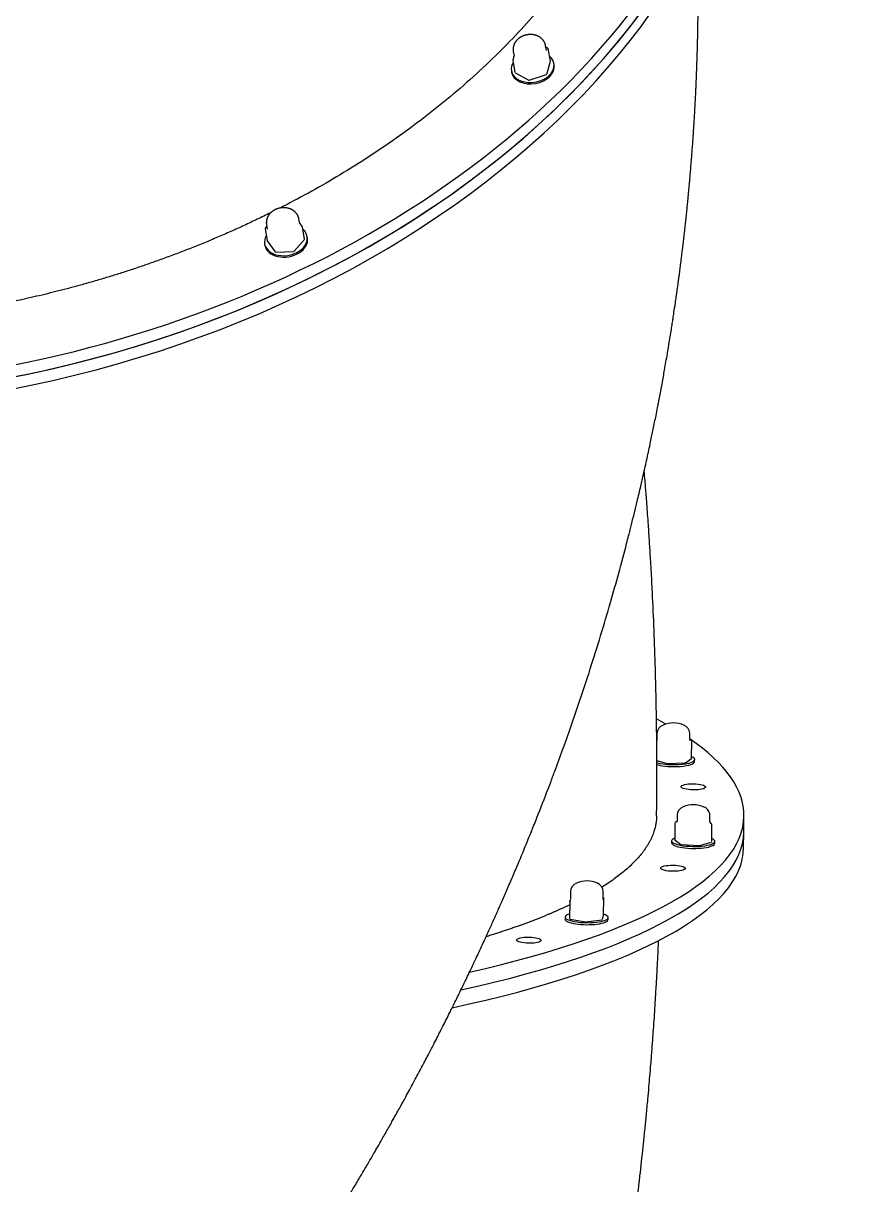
# Model space of a CAD drawing. Header units: millimetres. Extents: x 246416442 to 246896683, y 7418963194 to 7419503218.
# Drawn here: x 246835670 to 246836073, y 7419442322 to 7419442888 of the extents above; entities that cross this region are included whole.
import ezdxf
from ezdxf.lldxf.tags import DXFTag

# ---------------------------------------------------------------- set-up
doc = ezdxf.new("R2010")
doc.units = ezdxf.units.MM
doc.linetypes.add('HIDDEN', pattern=[9.525, 6.35, -3.175])
for name, color, linetype in [('L-Hatch Boundary', 1, 'Continuous'), ('L-HS-CONCRETE PATH', 2, 'Continuous'), ('L-X-E-PLAY', 9, 'Continuous'), ('L-X-E-PLAY (FallZone)', 252, 'HIDDEN')]:
    doc.layers.add(name, color=color, linetype=linetype)
doc.layers.add('L-SUB-SOIL DRAINAGE', color=170, linetype='SUBSOIL', lineweight=20)
doc.styles.get("Standard").update_dxf_attribs({"font": 'arial.ttf'})
tags = doc.linetypes.add('SUBSOIL', pattern='A,12.7,-5.08,["SSD",Standard,S=2.54,R=0,X=-2.54,Y=-1.27],-6.35', length=24.13).pattern_tags.tags
tags[6] = DXFTag(74, 10)

# ---------------------------------------------------------------- blocks, each defined once
blk = doc.blocks.new('Kubus Triple - Moduplay')
at = {"layer": 'L-X-E-PLAY', "lineweight": 25}
for p, q in [((-140784.19, -699476.14), (-140784.19, -699478.37)), ((-140768.19, -699478.37), (-140768.19, -699476.14)), ((-140767.28, -699477.56), (-140768.19, -699476.83)), ((-140767.18, -699483.76), (-140767.18, -699477.75)), ((-140785.2, -699480.35), (-140785.2, -699486.36)), ((-140784.4, -699478.57), (-140785.18, -699480.24)), ((-140770, -699489.88), (-140767.21, -699483.87)), ((-140786.69, -699485.24), (-140786.69, -699485.94)), ((-140785.11, -699486.55), (-140779.14, -699491.27)), ((-140765.69, -699485.94), (-140765.69, -699485.24)), ((-140778.95, -699491.32), (-140770.19, -699490.02)), ((-140916.88, -699539.59), (-140917.83, -699540.38)), ((-140916.88, -699538.83), (-140916.88, -699541.03)), ((-140900.88, -699541.03), (-140900.88, -699538.83)), ((-140917.92, -699540.57), (-140917.92, -699546.58)), ((-140899.86, -699542.8), (-140900.69, -699541.14)), ((-140899.84, -699548.92), (-140899.84, -699542.91)), ((-140919.38, -699547.93), (-140919.38, -699548.64)), ((-140917.9, -699546.69), (-140914.94, -699552.66)), ((-140905.76, -699553.92), (-140899.93, -699549.12)), ((-140898.38, -699548.64), (-140898.38, -699547.93)), ((-140914.75, -699552.8), (-140905.95, -699553.97)), ((-140771.72, -699815.3), (-140772.28, -699818.31)), ((-140757.12, -699829.95), (-140755.63, -699821.85)), ((-140756.54, -699821.2), (-140755.99, -699818.19)), ((-140755.77, -699821.58), (-140756.25, -699821.35)), ((-140774.01, -699828.28), (-140769.32, -699830.57)), ((-140769.24, -699830.59), (-140760.54, -699831.73)), ((-140760.4, -699831.71), (-140757.26, -699830.13)), ((-140755.96, -699831.86), (-140755.78, -699830.9)), ((-140768.84, -699856.22), (-140769.39, -699859.19)), ((-140770.51, -699859.55), (-140772, -699867.65)), ((-140769.76, -699859.29), (-140770.29, -699859.35)), ((-140753.65, -699862.09), (-140753.11, -699859.12)), ((-140738.21, -699869.72), (-140736.81, -699862.1)), ((-140773.56, -699868.03), (-140773.73, -699868.98)), ((-140771.94, -699867.86), (-140769.42, -699870.47)), ((-140754.37, -699871.74), (-140752.88, -699863.64)), ((-140752.95, -699863.42), (-140753.39, -699862.96)), ((-140769.29, -699870.54), (-140760.72, -699872.54)), ((-140760.64, -699872.55), (-140754.59, -699871.94)), ((-140753.08, -699872.78), (-140752.9, -699871.83)), ((-140739.61, -699877.34), (-140738.21, -699869.72)), ((-140826.3, -699883.97), (-140826.96, -699887.56)), ((-140827.44, -699888.84), (-140828.93, -699896.93)), ((-140827.17, -699888.2), (-140827.42, -699888.78)), ((-140812.35, -699897.94), (-140810.86, -699889.84)), ((-140811.22, -699890.45), (-140810.56, -699886.86)), ((-140811.02, -699889.56), (-140811.05, -699889.55)), ((-140831.01, -699895.78), (-140831.18, -699896.73)), ((-140828.76, -699897.21), (-140821.63, -699899.77)), ((-140821.56, -699899.79), (-140813.51, -699900.24)), ((-140813.27, -699900.09), (-140812.37, -699897.99)), ((-140810.53, -699900.53), (-140810.36, -699899.57))]:
    blk.add_line(p, q, dxfattribs=at)
for centre, radius, start, end in [((-140799.87, -699471.54), 16.99, 335.5482, 337.3159), ((-140767.43, -699477.75), 0.25, 0, 51.6839), ((-140784.95, -699480.35), 0.25, 155.093, 180), ((-140773.95, -699478.41), 5.76, 0.363, 0.4327), ((-140767.43, -699483.76), 0.25, 335.093, 0), ((-140784.95, -699486.36), 0.25, 180, 231.6839), ((-140778.98, -699491.07), 0.25, 231.6839, 256.9294), ((-140778.98, -699491.07), 0.25, 256.9294, 278.4199), ((-140770.22, -699489.78), 0.25, 278.4199, 335.093), ((-140917.67, -699540.57), 0.25, 129.4463, 180), ((-140886.19, -699534.11), 16.12, 204.2562, 205.8861), ((-140900.09, -699542.91), 0.25, 0, 26.3766), ((-140917.67, -699546.58), 0.25, 180, 206.3766), ((-140900.09, -699548.92), 0.25, 309.4463, 0), ((-140914.71, -699552.55), 0.25, 206.3766, 238.7126), ((-140914.71, -699552.55), 0.25, 238.7126, 262.4066), ((-140905.92, -699553.72), 0.25, 262.4066, 309.4463), ((-140767.28, -699816.2), 4.53, 100.4755, 168.5774), ((-140765.2, -699824.05), 12.65, 55.8816, 103.2729), ((-140760.46, -699817.45), 4.53, 350.5653, 58.7873), ((-140773.26, -699818.13), 0.993, 328.5903, 349.6911), ((-140755.96, -699820.82), 0.605, 205.5909, 214.7321), ((-140756.01, -699820.88), 0.526, 212.2628, 243.0473), ((-140761.91, -699832.82), 12.79, 63.6952, 63.7104), ((-140755.88, -699821.81), 0.25, 349.5772, 63.9623), ((-140769.21, -699830.34), 0.25, 243.9623, 262.548), ((-140760.51, -699831.48), 0.25, 262.548, 296.688), ((-140757.37, -699829.9), 0.25, 296.688, 349.5772), ((-140764.39, -699857.13), 4.54, 100.4384, 168.5494), ((-140762.32, -699864.98), 12.65, 55.8816, 103.2729), ((-140758.36, -699859.18), 5.64, 44.2725, 56.2052), ((-140757.43, -699858.35), 4.39, 349.9516, 45.0114), ((-140770.27, -699859.6), 0.25, 95.7247, 169.5772), ((-140769.83, -699858.7), 0.59, 276.391, 309.9883), ((-140768.48, -699871.45), 12.22, 96.0042, 96.021), ((-140769.83, -699858.69), 0.601, 307.4487, 316.5293), ((-140752.68, -699862.27), 0.993, 169.4869, 224.0728), ((-140771.76, -699867.69), 0.25, 169.5772, 224.0392), ((-140753.13, -699863.6), 0.25, 349.5772, 44.0392), ((-140769.24, -699870.3), 0.25, 224.0392, 256.866), ((-140760.67, -699872.3), 0.25, 256.866, 275.7247), ((-140754.61, -699871.69), 0.25, 275.7247, 349.5772), ((-140821.85, -699884.87), 4.53, 100.4061, 168.5751), ((-140819.77, -699892.72), 12.65, 55.8816, 103.2729), ((-140815.04, -699886.12), 4.54, 350.5984, 58.6759), ((-140827.19, -699888.88), 0.25, 156.7595, 169.5772), ((-140834.05, -699885.49), 7.39, 338.5104, 342.7614), ((-140827.55, -699887.47), 0.598, 339.4803, 352.0238), ((-140811.11, -699889.8), 0.25, 349.5772, 70.289), ((-140828.68, -699896.98), 0.25, 169.5772, 250.289), ((-140821.54, -699899.54), 0.25, 250.289, 258.7661), ((-140821.54, -699899.54), 0.25, 258.7661, 266.7445), ((-140813.5, -699899.99), 0.25, 266.7445, 336.7595), ((-140812.6, -699897.89), 0.25, 336.7595, 349.5772)]:
    blk.add_arc(centre, radius, start, end, dxfattribs=at)
for centre, major_axis, ratio, start_param, end_param in [((-141065.4, -699281.44), (-430, 0), 0.707107, 0, 3.576317), ((-141065.4, -699287.1), (430, 0), 0.707107, 3.141593, 6.283185), ((-141065.4, -699287.1), (-430, 0), 0.707107, 0, 3.141593), ((-141065.4, -699292.76), (430, 0), 0.707107, 3.141593, 6.283185), ((-140776.19, -699485.24), (-10.5, 0), 0.707107, 5.743765, 6.283187), ((-140776.19, -699485.24), (-10.5, 0), 0.707107, 0.000002, 3.681013), ((-140776.19, -699485.94), (-10.5, 0), 0.707107, 0.000002, 3.141593), ((-140908.88, -699547.93), (-10.5, 0), 0.707107, 5.750279, 6.283185), ((-140908.88, -699547.93), (-10.5, 0), 0.707107, 0, 3.674499), ((-140908.88, -699548.64), (-10.5, 0), 0.707107, 0, 3.141593), ((-141159.72, -699784.31), (422.9, -77.79), 0.249464, 0.426528, 0.451585), ((-140763.24, -699813.37), (5.75, -1.06), 0.249464, 0.516869, 0.518497), ((-140755.61, -699820.63), (0.895, 0.446), 0.942616, 3.139862, 3.151705), ((-141159.72, -699784.31), (422.9, -77.79), 0.249464, 0, 0.354946), ((-140766.29, -699829.96), (-10.33, 1.9), 0.249464, 0.72226, 3.141593), ((-140766.11, -699829), (-10.33, 1.9), 0.249464, 0.720543, 3.680588), ((-140760.35, -699854.29), (5.75, -1.06), 0.249464, -3.659884, -3.658461), ((-140760.35, -699854.29), (5.75, -1.06), 0.249464, 0.516869, 0.517871), ((-141159.72, -699784.31), (422.9, -77.79), 0.249464, 5.475688, 6.283185), ((-140770.09, -699858.39), (-0.631, 0.776), 0.956387, 3.133096, 3.155415), ((-140770.11, -699858.4), (-0.71, 0.705), 0.945868, 3.140749, 3.146867), ((-140763.23, -699869.93), (-10.33, 1.9), 0.249464, 0, 3.67489), ((-140763.23, -699869.93), (-10.33, 1.9), 0.249464, 5.749888, 6.283185), ((-141161.12, -699791.93), (-422.9, 77.79), 0.249464, 2.321049, 3.141593), ((-141161.12, -699791.93), (422.9, -77.79), 0.249464, 5.46265, 6.283185), ((-140763.4, -699870.88), (-10.33, 1.9), 0.249464, 0, 3.141595), ((-141162.52, -699799.55), (-422.9, 77.79), 0.249464, 2.307918, 3.141593), ((-140817.81, -699882.04), (5.75, -1.06), 0.249464, -3.659952, -3.658461), ((-140820.86, -699898.63), (-10.33, 1.9), 0.249464, 0, 3.141595), ((-140820.68, -699897.67), (-10.33, 1.9), 0.249464, 0, 3.809908), ((-140820.68, -699897.67), (-10.33, 1.9), 0.249464, 5.61487, 6.283185)]:
    blk.add_ellipse(centre, major_axis=major_axis, ratio=ratio, start_param=start_param, end_param=end_param, dxfattribs=at)
for centre in [(-140758.71, -699843.91), (-140775.21, -699881.28), (-140850.25, -699903.89)]:
    blk.add_ellipse(centre, major_axis=(5.9, -1.09), ratio=0.249464, dxfattribs=at)
for points, weights in [([(-140675.4, -699279.37), (-140675.4, -699399.59), (-140772.7, -699489.81), (-140909.02, -699532)], [0.5, 0.500000001372, 0.571262629166, 0.713787883382]), ([(-140913.91, -699533.49), (-140963.07, -699548.14), (-141013.06, -699554.74), (-141060.98, -699555.13)], [0.72023476824, 0.79214695923, 0.881670004495, 0.988803904035]), ([(-140778.7, -699854.77), (-140780.82, -699866.25), (-140791.16, -699876.4), (-140810.8, -699884.5)], [0.66433762845, 0.621583618886, 0.587171758429, 0.561102047078]), ([(-140827.7, -699890.3), (-140839.86, -699893.76), (-140854.13, -699896.57), (-140870.49, -699898.68)], [0.543570902067, 0.533413569643, 0.52503215986, 0.518426672718])]:
    blk.add_rational_spline(points, weights, degree=3, dxfattribs=at)
for points, knots in [([(-141213.56, -700241.42), (-141212.9, -700240.96), (-141212.09, -700240.39), (-141210.63, -700239.35), (-141209.53, -700238.57), (-141208.25, -700237.66), (-141206.81, -700236.64), (-141204.89, -700235.27), (-141202.72, -700233.71), (-141200.72, -700232.27), (-141199.01, -700231.04), (-141197.3, -700229.8), (-141195.58, -700228.55), (-141193.89, -700227.32), (-141192.43, -700226.25), (-141190.93, -700225.16), (-141189.36, -700224), (-141187.77, -700222.84), (-141186.19, -700221.67), (-141184.64, -700220.52), (-141183.01, -700219.31), (-141181.49, -700218.18), (-141180.03, -700217.09), (-141178.72, -700216.12), (-141177.42, -700215.14), (-141176.02, -700214.09), (-141174.43, -700212.89), (-141172.91, -700211.75), (-141171.5, -700210.68), (-141170.15, -700209.65), (-141168.54, -700208.43), (-141166.76, -700207.07), (-141165.05, -700205.76), (-141163.51, -700204.59), (-141161.93, -700203.37), (-141160.25, -700202.08), (-141158.44, -700200.67), (-141156.76, -700199.37), (-141154.93, -700197.95), (-141153.04, -700196.47), (-141151.05, -700194.91), (-141149.22, -700193.47), (-141147.33, -700191.98), (-141145.23, -700190.32), (-141143.01, -700188.56), (-141140.74, -700186.75), (-141138.54, -700184.98), (-141136.45, -700183.31), (-141134.67, -700181.87), (-141133, -700180.52), (-141131.24, -700179.09), (-141129.44, -700177.63), (-141127.74, -700176.24), (-141126.02, -700174.83), (-141124.14, -700173.29), (-141121.99, -700171.51), (-141119.85, -700169.74), (-141117.57, -700167.84), (-141115.41, -700166.04), (-141113.32, -700164.29), (-141111.56, -700162.81), (-141109.9, -700161.41), (-141108.21, -700159.98), (-141106.4, -700158.44), (-141104.46, -700156.8), (-141102.11, -700154.78), (-141099.72, -700152.73), (-141097.49, -700150.81), (-141095.66, -700149.23), (-141093.79, -700147.6), (-141091.79, -700145.85), (-141089.75, -700144.07), (-141087.85, -700142.4), (-141086.1, -700140.86), (-141084.41, -700139.37), (-141082.74, -700137.89), (-141080.89, -700136.24), (-141078.78, -700134.36), (-141076.5, -700132.31), (-141074.47, -700130.48), (-141072.52, -700128.72), (-141070.49, -700126.88), (-141068.27, -700124.85), (-141066.14, -700122.9), (-141064.05, -700120.99), (-141061.54, -700118.67), (-141059.04, -700116.35), (-141056.66, -700114.13), (-141054.5, -700112.12), (-141052.26, -700110.01), (-141050.09, -700107.96), (-141048.05, -700106.03), (-141046.01, -700104.08), (-141043.83, -700102), (-141041.91, -700100.16), (-141040.1, -700098.41), (-141038.49, -700096.86), (-141036.65, -700095.07), (-141034.71, -700093.18), (-141032.63, -700091.15), (-141030.66, -700089.22), (-141028.74, -700087.33), (-141026.85, -700085.45), (-141025.02, -700083.64), (-141022.97, -700081.6), (-141020.95, -700079.57), (-141018.74, -700077.35), (-141016.63, -700075.22), (-141014.38, -700072.93), (-141012.17, -700070.67), (-141010.06, -700068.52), (-141008, -700066.39), (-141005.94, -700064.26), (-141003.78, -700062.03), (-141001.46, -700059.61), (-140999.1, -700057.13), (-140996.68, -700054.58), (-140994.3, -700052.06), (-140991.74, -700049.33), (-140989.16, -700046.57), (-140986.71, -700043.93), (-140984.74, -700041.8), (-140983.05, -700039.96), (-140981.37, -700038.13), (-140979.58, -700036.18), (-140977.99, -700034.42), (-140976.1, -700032.34), (-140973.83, -700029.82), (-140970.99, -700026.66), (-140968.44, -700023.79), (-140966.16, -700021.22), (-140964.1, -700018.88), (-140961.84, -700016.31), (-140959.53, -700013.66), (-140957.28, -700011.06), (-140955.14, -700008.59), (-140953.02, -700006.12), (-140950.98, -700003.74), (-140949.15, -700001.58), (-140947.55, -699999.69), (-140945.64, -699997.42), (-140943.65, -699995.06), (-140941.37, -699992.33), (-140939.12, -699989.63), (-140936.81, -699986.83), (-140934.59, -699984.12), (-140932.7, -699981.81), (-140931.01, -699979.72), (-140929.23, -699977.53), (-140927.37, -699975.22), (-140925.54, -699972.94), (-140923.89, -699970.87), (-140922.09, -699968.61), (-140920.12, -699966.12), (-140918.09, -699963.54), (-140916.18, -699961.1), (-140914.23, -699958.59), (-140912.25, -699956.04), (-140910.22, -699953.41), (-140908.27, -699950.86), (-140906.42, -699948.44), (-140904.54, -699945.96), (-140902.54, -699943.3), (-140900.5, -699940.58), (-140898.43, -699937.82), (-140896.37, -699935.04), (-140894.39, -699932.35), (-140892.58, -699929.88), (-140890.7, -699927.31), (-140888.6, -699924.42), (-140886.54, -699921.55), (-140884.55, -699918.77), (-140882.55, -699915.97), (-140880.5, -699913.07), (-140878.55, -699910.3), (-140876.61, -699907.53), (-140874.55, -699904.58), (-140872.38, -699901.42), (-140870.2, -699898.25), (-140867.66, -699894.53), (-140865.11, -699890.76), (-140862.79, -699887.3), (-140861.02, -699884.64), (-140858.74, -699881.19), (-140856.32, -699877.5), (-140853.83, -699873.69), (-140851.89, -699870.68), (-140848.49, -699865.39), (-140845.08, -699860.01), (-140841.82, -699854.79), (-140840.03, -699851.91), (-140838.24, -699849), (-140834.29, -699842.55), (-140830.36, -699836), (-140826.59, -699829.62), (-140824.96, -699826.83), (-140820.65, -699819.43), (-140811.57, -699803.5), (-140797.98, -699778.36), (-140783.61, -699749.82), (-140774.08, -699729.49), (-140769.07, -699718.37), (-140767.76, -699715.45), (-140765.42, -699710.17), (-140762.49, -699703.45), (-140759.59, -699696.64), (-140757.84, -699692.48), (-140756.59, -699689.47), (-140754.69, -699684.89), (-140752.68, -699679.93), (-140750.75, -699675.12), (-140749.46, -699671.88), (-140747.86, -699667.8), (-140746.19, -699663.51), (-140744.63, -699659.42), (-140743.61, -699656.72), (-140742.24, -699653.1), (-140740.73, -699649.03), (-140739.15, -699644.7), (-140737.9, -699641.27), (-140736.64, -699637.77), (-140735.5, -699634.56), (-140734.54, -699631.8), (-140733.62, -699629.17), (-140732.55, -699626.07), (-140731.44, -699622.84), (-140730.47, -699619.96), (-140729.59, -699617.34), (-140728.54, -699614.2), (-140727.43, -699610.82), (-140726.28, -699607.29), (-140725.23, -699604.01), (-140724.28, -699601.02), (-140723.47, -699598.47), (-140722.75, -699596.16), (-140721.98, -699593.68), (-140721.18, -699591.09), (-140720.42, -699588.59), (-140719.6, -699585.87), (-140718.69, -699582.83), (-140717.85, -699579.99), (-140717.14, -699577.55), (-140716.47, -699575.25), (-140715.74, -699572.7), (-140714.94, -699569.89), (-140714.14, -699567.07), (-140713.39, -699564.38), (-140712.75, -699562.08), (-140712.22, -699560.13), (-140711.71, -699558.24), (-140711.17, -699556.24), (-140710.57, -699554.02), (-140709.93, -699551.62), (-140709.22, -699548.91), (-140708.5, -699546.12), (-140707.82, -699543.51), (-140707.2, -699541.03), (-140706.53, -699538.39), (-140705.82, -699535.52), (-140705.14, -699532.77), (-140704.55, -699530.36), (-140704.02, -699528.14), (-140703.47, -699525.85), (-140702.82, -699523.09), (-140702.12, -699520.08), (-140701.4, -699516.95), (-140700.75, -699514.07), (-140700.2, -699511.63), (-140699.71, -699509.44), (-140699.15, -699506.87), (-140698.5, -699503.86), (-140697.85, -699500.83), (-140697.32, -699498.28), (-140696.81, -699495.82), (-140696.16, -699492.66), (-140695.52, -699489.49), (-140694.96, -699486.69), (-140694.57, -699484.72), (-140694.2, -699482.79), (-140693.7, -699480.22), (-140693.17, -699477.38), (-140692.64, -699474.54), (-140692.17, -699472), (-140691.68, -699469.31), (-140691.17, -699466.45), (-140690.71, -699463.79), (-140690.3, -699461.42), (-140689.93, -699459.26), (-140689.51, -699456.76), (-140689.11, -699454.37), (-140688.75, -699452.19), (-140688.45, -699450.29), (-140688.15, -699448.41), (-140687.8, -699446.22), (-140687.47, -699444.12), (-140687.17, -699442.12), (-140686.86, -699440.1), (-140686.58, -699438.18), (-140686.37, -699436.79), (-140686.29, -699436.24)], [0, 0, 0, 0, 0.002125, 0.003238, 0.005105, 0.00619, 0.007739, 0.010242, 0.01308, 0.01545, 0.017396, 0.019168, 0.021563, 0.023587, 0.025215, 0.026826, 0.028953, 0.030877, 0.032538, 0.034679, 0.036451, 0.038442, 0.040183, 0.041748, 0.043178, 0.044926, 0.046839, 0.048968, 0.050461, 0.051975, 0.053915, 0.056341, 0.058495, 0.060184, 0.061978, 0.064318, 0.066341, 0.068672, 0.070528, 0.073081, 0.075674, 0.077909, 0.079882, 0.082703, 0.085722, 0.088144, 0.091209, 0.093968, 0.095954, 0.097903, 0.100273, 0.102591, 0.104681, 0.106702, 0.109121, 0.111783, 0.114872, 0.11725, 0.120489, 0.123152, 0.125224, 0.127248, 0.129537, 0.13173, 0.134216, 0.137006, 0.140842, 0.143454, 0.145666, 0.14796, 0.150764, 0.153485, 0.155934, 0.158216, 0.160348, 0.162575, 0.164787, 0.167667, 0.170915, 0.173829, 0.175726, 0.178678, 0.181905, 0.184627, 0.187205, 0.190263, 0.194737, 0.197287, 0.19991, 0.203443, 0.206424, 0.208771, 0.211755, 0.214788, 0.217692, 0.21966, 0.222251, 0.224324, 0.227272, 0.230302, 0.232929, 0.235482, 0.238301, 0.240854, 0.243154, 0.246893, 0.249359, 0.252498, 0.25581, 0.258921, 0.261906, 0.264794, 0.267753, 0.270739, 0.274069, 0.277757, 0.280957, 0.284564, 0.288084, 0.292154, 0.295847, 0.298853, 0.300849, 0.303332, 0.306268, 0.308784, 0.310439, 0.314687, 0.318912, 0.323196, 0.326197, 0.329224, 0.332552, 0.33648, 0.339765, 0.342884, 0.346312, 0.349505, 0.352345, 0.354823, 0.356951, 0.361268, 0.36412, 0.36764, 0.371876, 0.375052, 0.378202, 0.380859, 0.383167, 0.386728, 0.389789, 0.391984, 0.39472, 0.398544, 0.401543, 0.404628, 0.40794, 0.411144, 0.4144, 0.417989, 0.420854, 0.42362, 0.427412, 0.430926, 0.43391, 0.437866, 0.441409, 0.444057, 0.447157, 0.451061, 0.454887, 0.457886, 0.461433, 0.465338, 0.468683, 0.471721, 0.475639, 0.479608, 0.483376, 0.487354, 0.493303, 0.497248, 0.500036, 0.503049, 0.509856, 0.513473, 0.516946, 0.520762, 0.532668, 0.536393, 0.539579, 0.543013, 0.546862, 0.562686, 0.566399, 0.569524, 0.572594, 0.592628, 0.625751, 0.660327, 0.690984, 0.694976, 0.697973, 0.700832, 0.712817, 0.72061, 0.723716, 0.726783, 0.730648, 0.739053, 0.743339, 0.746684, 0.749839, 0.756914, 0.760933, 0.763398, 0.765842, 0.772917, 0.776844, 0.780128, 0.784236, 0.788377, 0.790687, 0.793292, 0.797041, 0.800846, 0.803885, 0.806463, 0.80941, 0.814158, 0.817511, 0.820942, 0.824842, 0.827238, 0.829248, 0.83235, 0.835334, 0.83763, 0.84052, 0.844103, 0.847516, 0.849712, 0.852016, 0.854929, 0.85796, 0.861095, 0.864049, 0.866628, 0.868538, 0.870339, 0.8727, 0.874986, 0.877489, 0.880405, 0.883705, 0.886472, 0.888791, 0.891646, 0.894937, 0.897995, 0.90046, 0.902657, 0.905106, 0.9078, 0.91147, 0.914748, 0.917799, 0.920649, 0.92253, 0.92481, 0.92882, 0.932119, 0.934474, 0.936938, 0.939937, 0.944522, 0.947019, 0.948848, 0.950768, 0.953154, 0.956992, 0.959771, 0.962171, 0.965033, 0.968307, 0.971214, 0.973448, 0.975804, 0.978077, 0.981321, 0.98335, 0.984982, 0.987322, 0.989279, 0.991912, 0.993949, 0.995587, 0.998277, 1, 1, 1, 1]), ([(-140768.19, -699476.14), (-140768.19, -699476.08), (-140768.19, -699475.97), (-140768.2, -699475.76), (-140768.22, -699475.53), (-140768.25, -699475.3), (-140768.29, -699475.07), (-140768.33, -699474.84), (-140768.39, -699474.61), (-140768.45, -699474.39), (-140768.52, -699474.17), (-140768.6, -699473.95), (-140768.69, -699473.73), (-140768.79, -699473.51), (-140768.89, -699473.3), (-140769.01, -699473.1), (-140769.13, -699472.89), (-140769.26, -699472.69), (-140769.4, -699472.49), (-140769.54, -699472.3), (-140769.7, -699472.11), (-140769.86, -699471.93), (-140770.03, -699471.75), (-140770.2, -699471.57), (-140770.38, -699471.4), (-140770.57, -699471.24), (-140770.77, -699471.08), (-140770.98, -699470.92), (-140771.19, -699470.78), (-140771.4, -699470.64), (-140771.62, -699470.5), (-140771.85, -699470.37), (-140772.08, -699470.25), (-140772.32, -699470.14), (-140772.57, -699470.03), (-140772.81, -699469.93), (-140773.06, -699469.84), (-140773.32, -699469.75), (-140773.58, -699469.67), (-140773.84, -699469.6), (-140774.1, -699469.54), (-140774.37, -699469.48), (-140774.64, -699469.43), (-140774.91, -699469.39), (-140775.18, -699469.36), (-140775.45, -699469.34), (-140775.72, -699469.32), (-140776, -699469.31), (-140776.27, -699469.31), (-140776.55, -699469.31), (-140776.82, -699469.33), (-140777.09, -699469.35), (-140777.37, -699469.38), (-140777.64, -699469.42), (-140777.91, -699469.46), (-140778.18, -699469.51), (-140778.44, -699469.57), (-140778.71, -699469.64), (-140778.97, -699469.72), (-140779.23, -699469.8), (-140779.48, -699469.9), (-140779.74, -699469.99), (-140779.98, -699470.1), (-140780.23, -699470.22), (-140780.47, -699470.34), (-140780.7, -699470.47), (-140780.93, -699470.6), (-140781.15, -699470.75), (-140781.37, -699470.9), (-140781.58, -699471.05), (-140781.78, -699471.21), (-140781.98, -699471.38), (-140782.17, -699471.56), (-140782.35, -699471.74), (-140782.52, -699471.92), (-140782.69, -699472.11), (-140782.85, -699472.31), (-140783, -699472.51), (-140783.14, -699472.71), (-140783.27, -699472.92), (-140783.39, -699473.13), (-140783.51, -699473.34), (-140783.62, -699473.56), (-140783.71, -699473.78), (-140783.8, -699474), (-140783.88, -699474.23), (-140783.95, -699474.45), (-140784.01, -699474.68), (-140784.07, -699474.91), (-140784.11, -699475.14), (-140784.14, -699475.37), (-140784.17, -699475.61), (-140784.19, -699475.84), (-140784.19, -699476.02), (-140784.19, -699476.11), (-140784.19, -699476.14)], [0, 0, 0, 0, 0.006249, 0.016398, 0.026541, 0.036682, 0.046825, 0.056975, 0.067134, 0.077306, 0.087497, 0.09771, 0.107948, 0.118216, 0.128517, 0.138856, 0.149235, 0.159658, 0.170128, 0.180648, 0.191221, 0.201848, 0.21253, 0.22327, 0.234066, 0.244919, 0.255827, 0.266789, 0.277802, 0.288864, 0.299971, 0.311118, 0.322302, 0.333517, 0.34476, 0.356027, 0.367312, 0.378612, 0.389924, 0.401245, 0.412572, 0.423902, 0.435236, 0.446572, 0.457909, 0.469248, 0.48059, 0.491934, 0.503282, 0.514635, 0.525994, 0.537359, 0.548732, 0.560113, 0.571502, 0.582901, 0.594309, 0.605725, 0.617149, 0.628578, 0.64001, 0.651442, 0.66287, 0.67429, 0.685698, 0.697088, 0.708455, 0.719793, 0.731098, 0.742364, 0.753586, 0.764759, 0.77588, 0.786946, 0.797954, 0.808902, 0.81979, 0.830617, 0.841384, 0.852092, 0.862742, 0.873336, 0.883877, 0.894368, 0.90481, 0.915208, 0.925565, 0.935884, 0.946169, 0.956423, 0.96665, 0.976853, 0.987037, 0.997206, 1, 1, 1, 1]), ([(-140900.88, -699538.83), (-140900.88, -699538.8), (-140900.88, -699538.7), (-140900.89, -699538.51), (-140900.9, -699538.28), (-140900.93, -699538.05), (-140900.96, -699537.82), (-140901.01, -699537.59), (-140901.06, -699537.36), (-140901.12, -699537.14), (-140901.19, -699536.92), (-140901.27, -699536.7), (-140901.36, -699536.48), (-140901.45, -699536.26), (-140901.55, -699536.05), (-140901.67, -699535.84), (-140901.79, -699535.63), (-140901.91, -699535.43), (-140902.05, -699535.23), (-140902.19, -699535.04), (-140902.34, -699534.85), (-140902.5, -699534.66), (-140902.67, -699534.48), (-140902.84, -699534.31), (-140903.03, -699534.14), (-140903.21, -699533.97), (-140903.41, -699533.81), (-140903.61, -699533.66), (-140903.82, -699533.51), (-140904.04, -699533.36), (-140904.26, -699533.23), (-140904.48, -699533.1), (-140904.71, -699532.97), (-140904.95, -699532.86), (-140905.19, -699532.75), (-140905.44, -699532.65), (-140905.69, -699532.55), (-140905.94, -699532.46), (-140906.2, -699532.38), (-140906.46, -699532.31), (-140906.72, -699532.24), (-140906.99, -699532.19), (-140907.26, -699532.14), (-140907.53, -699532.09), (-140907.8, -699532.06), (-140908.07, -699532.03), (-140908.34, -699532.01), (-140908.62, -699532), (-140908.89, -699532), (-140909.16, -699532), (-140909.44, -699532.01), (-140909.71, -699532.03), (-140909.98, -699532.06), (-140910.26, -699532.1), (-140910.53, -699532.14), (-140910.8, -699532.19), (-140911.06, -699532.25), (-140911.33, -699532.32), (-140911.59, -699532.39), (-140911.85, -699532.47), (-140912.11, -699532.56), (-140912.36, -699532.66), (-140912.61, -699532.77), (-140912.85, -699532.88), (-140913.09, -699533), (-140913.33, -699533.13), (-140913.56, -699533.26), (-140913.78, -699533.4), (-140914, -699533.55), (-140914.21, -699533.7), (-140914.42, -699533.86), (-140914.62, -699534.03), (-140914.81, -699534.2), (-140914.99, -699534.38), (-140915.17, -699534.57), (-140915.34, -699534.76), (-140915.5, -699534.95), (-140915.65, -699535.15), (-140915.79, -699535.35), (-140915.93, -699535.55), (-140916.05, -699535.76), (-140916.17, -699535.98), (-140916.28, -699536.19), (-140916.38, -699536.41), (-140916.47, -699536.64), (-140916.55, -699536.86), (-140916.62, -699537.09), (-140916.69, -699537.31), (-140916.74, -699537.54), (-140916.79, -699537.77), (-140916.83, -699538.01), (-140916.85, -699538.24), (-140916.87, -699538.47), (-140916.88, -699538.67), (-140916.88, -699538.78), (-140916.88, -699538.83)], [0, 0, 0, 0, 0.003666, 0.013817, 0.023961, 0.034102, 0.044244, 0.054391, 0.064547, 0.074716, 0.084901, 0.095108, 0.105339, 0.115598, 0.125891, 0.136219, 0.146587, 0.156998, 0.167456, 0.177963, 0.188522, 0.199134, 0.209802, 0.220526, 0.231308, 0.242146, 0.25304, 0.263988, 0.274988, 0.286038, 0.297133, 0.30827, 0.319444, 0.330652, 0.341888, 0.353148, 0.364429, 0.375725, 0.387034, 0.398353, 0.409678, 0.421008, 0.43234, 0.443675, 0.455012, 0.46635, 0.477691, 0.489034, 0.500381, 0.511732, 0.523089, 0.534452, 0.545823, 0.557201, 0.568588, 0.579984, 0.59139, 0.602803, 0.614225, 0.625653, 0.637084, 0.648516, 0.659945, 0.671367, 0.682778, 0.694173, 0.705546, 0.716892, 0.728206, 0.739482, 0.750715, 0.761901, 0.773036, 0.784116, 0.795138, 0.806102, 0.817005, 0.827847, 0.83863, 0.849352, 0.860017, 0.870625, 0.881179, 0.891682, 0.902136, 0.912545, 0.922912, 0.93324, 0.943532, 0.953794, 0.964027, 0.974236, 0.984424, 0.994596, 1, 1, 1, 1]), ([(-140778.7, -699854.77), (-140778.55, -699853.95), (-140778.35, -699852.86), (-140777.94, -699850.61), (-140777.54, -699848.44), (-140777.11, -699846.04), (-140776.53, -699842.78), (-140774.85, -699833.31), (-140771.47, -699813.35), (-140766.82, -699782.96), (-140763.23, -699755.86), (-140761.14, -699738.18), (-140760.37, -699731.34), (-140759.88, -699726.9), (-140759.28, -699721.35), (-140758.49, -699713.85), (-140757.73, -699706.17), (-140757.06, -699699.05), (-140756.57, -699693.75), (-140756.23, -699689.87), (-140756.09, -699688.27)], [0, 0, 0, 0, 0.013478, 0.021653, 0.039948, 0.05334, 0.064842, 0.098778, 0.224348, 0.425028, 0.646566, 0.712132, 0.743186, 0.769695, 0.792089, 0.843085, 0.904506, 0.93031, 0.97113, 1, 1, 1, 1]), ([(-140756.5, -699821.09), (-140756.5, -699821.09), (-140756.5, -699821.07), (-140756.51, -699821.06), (-140756.51, -699821.05), (-140756.51, -699821.05)], [0, 0, 0, 0, 0.050201, 0.801314, 1, 1, 1, 1]), ([(-140769.37, -699859.07), (-140769.37, -699859.08), (-140769.37, -699859.08), (-140769.38, -699859.09), (-140769.39, -699859.1), (-140769.39, -699859.1)], [0, 0, 0, 0, 0.303629, 0.911594, 1, 1, 1, 1]), ([(-141422.71, -700902.93), (-141410.1, -700893.29), (-141385.31, -700873.83), (-141352.76, -700846.79), (-141324.77, -700822.5), (-141301.81, -700801.75), (-141283.18, -700784.37), (-141266.39, -700768.28), (-141250.78, -700752.95), (-141238.39, -700740.45), (-141230.24, -700732.09), (-141223.13, -700724.74), (-141213.02, -700714.16), (-141200.94, -700701.22), (-141191.35, -700690.75), (-141185.52, -700684.3), (-141180.82, -700679.05), (-141173.39, -700670.71), (-141163.89, -700659.86), (-141155.29, -700649.84), (-141149.52, -700643.04), (-141143.46, -700635.84), (-141135.42, -700626.17), (-141126.96, -700615.81), (-141120.48, -700607.75), (-141112.77, -700598.07), (-141103.74, -700586.56), (-141095.06, -700575.23), (-141088.41, -700566.44), (-141080.21, -700555.5), (-141071.9, -700544.15), (-141065.35, -700535.05), (-141060.61, -700528.43), (-141054.25, -700519.43), (-141045.63, -700507.01), (-141036.83, -700494.1), (-141026.92, -700479.25), (-141018.55, -700466.41), (-141011.25, -700455), (-141005.4, -700445.74), (-140999.15, -700435.68), (-140993.19, -700425.94), (-140987.55, -700416.59), (-140981.62, -700406.63), (-140975.76, -700396.6), (-140970.38, -700387.27), (-140965.16, -700378.08), (-140960.17, -700369.17), (-140955.27, -700360.28), (-140950.61, -700351.73), (-140946.15, -700343.42), (-140941.65, -700334.92), (-140937.12, -700326.27), (-140932.15, -700316.63), (-140927.77, -700307.98), (-140923.91, -700300.26), (-140920.15, -700292.65), (-140916.29, -700284.74), (-140912.48, -700276.82), (-140908.83, -700269.15), (-140905, -700260.99), (-140901.05, -700252.42), (-140896.8, -700243.1), (-140892.6, -700233.71), (-140888.85, -700225.2), (-140885.45, -700217.38), (-140882.33, -700210.07), (-140879.27, -700202.85), (-140876.46, -700196.12), (-140873.57, -700189.1), (-140869.72, -700179.64), (-140865.61, -700169.36), (-140861.81, -700159.61), (-140858.98, -700152.26), (-140856.6, -700145.99), (-140854.23, -700139.69), (-140851.87, -700133.32), (-140849.62, -700127.17), (-140847.32, -700120.81), (-140845.05, -700114.45), (-140842.79, -700108.05), (-140840.57, -700101.66), (-140838.29, -700095.04), (-140835.87, -700087.88), (-140833.43, -700080.55), (-140830.94, -700072.96), (-140828.14, -700064.27), (-140825.51, -700055.98), (-140823.09, -700048.17), (-140821.22, -700042.06), (-140819.46, -700036.22), (-140817.76, -700030.52), (-140815.31, -700022.19), (-140812.73, -700013.17), (-140810.19, -700004.12), (-140808.29, -699997.21), (-140806.5, -699990.59), (-140804.88, -699984.51), (-140803.42, -699978.96), (-140801.89, -699973.07), (-140800.25, -699966.6), (-140798.16, -699958.27), (-140795.81, -699948.62), (-140793.49, -699938.83), (-140791.54, -699930.37), (-140790.15, -699924.25), (-140789, -699919.06), (-140788.39, -699916.3), (-140788.08, -699914.84)], [0, 0, 0, 0, 0.040495, 0.076492, 0.106496, 0.131999, 0.153809, 0.169712, 0.189925, 0.208213, 0.213534, 0.218979, 0.233673, 0.249961, 0.263039, 0.269039, 0.271617, 0.280589, 0.296843, 0.307558, 0.313485, 0.319062, 0.331008, 0.344827, 0.352389, 0.356812, 0.375674, 0.388858, 0.392421, 0.403173, 0.422973, 0.427514, 0.431167, 0.443301, 0.455026, 0.468913, 0.482316, 0.499637, 0.50722, 0.516182, 0.527005, 0.536833, 0.544754, 0.55432, 0.565815, 0.573831, 0.581284, 0.59228, 0.599399, 0.606713, 0.616671, 0.623005, 0.63082, 0.641141, 0.650176, 0.655144, 0.662796, 0.671448, 0.677224, 0.68485, 0.692763, 0.699846, 0.708528, 0.718482, 0.725696, 0.731882, 0.739903, 0.745658, 0.751598, 0.758225, 0.764742, 0.777284, 0.786067, 0.791067, 0.797085, 0.80296, 0.807991, 0.814186, 0.819453, 0.825018, 0.831197, 0.836538, 0.842061, 0.848834, 0.855589, 0.861532, 0.868971, 0.878588, 0.883469, 0.889595, 0.894687, 0.898883, 0.904596, 0.916601, 0.922562, 0.928323, 0.934707, 0.939864, 0.944223, 0.949209, 0.95524, 0.961092, 0.970892, 0.980363, 0.986532, 0.992851, 0.996221, 1, 1, 1, 1])]:
    blk.add_open_spline(points, degree=3, knots=knots, dxfattribs=at)
at = {"layer": 'L-X-E-PLAY (FallZone)', "color": 252, "lineweight": 5, "ltscale": 0.25}
blk.add_lwpolyline([(-140917.39, -700283.15, 0.237699), (-139315.13, -699830.78, 0.079171), (-138744.74, -699714)], format="xyb", dxfattribs=at)

msp = doc.modelspace()

# ---------------------------------------------------------------- linework, layer by layer
at = {"layer": 'L-Hatch Boundary'}
for centre, radius, start, end in [((246837109.14, 7419443602.6), 6285, 47.96542, 198.07766), ((246837024.62, 7419443916.93), 6564.7, 255.024267, 9.584827)]:
    msp.add_arc(centre, radius, start, end, dxfattribs=at)
at = {"layer": 'L-HS-CONCRETE PATH', "ltscale": 0.5}
msp.add_arc((246822589.14, 7419429232.36), 14000, 341.375975, 73.235435, dxfattribs=at)
at = {"layer": 'L-SUB-SOIL DRAINAGE', "ltscale": 0.75, "flags": 128}
msp.add_lwpolyline([(246836375.8, 7419368838.04, 0.049859), (246836452.68, 7419367264.98, 1.020543), (246838457.43, 7419363126.48, 0.507423), (246850958.71, 7419364620.57, 0.34783), (246860630.08, 7419364184.95, 0.95316), (246871514.18, 7419375336.2, 0.546089), (246865357.29, 7419391536.99), (246864331.62, 7419392202.49, 0.150991), (246858079.56, 7419390951.14, -0.535883), (246847993.27, 7419386178.82, -0.984857), (246841094.25, 7419392263.54, 0.048323), (246837369.44, 7419394790.33, -0.782041), (246859516.8, 7419399812.11, 0.326657), (246863339.2, 7419409468.27, 2.547694), (246851636.57, 7419416690.12, 0.258508), (246846203.93, 7419412601.53), (246842481.4, 7419417148.46), (246849924.63, 7419423239.51, 0.226894), (246850840.59, 7419425193.44), (246863936.9, 7419436077.28, 0.937903), (246860987.82, 7419443087.02, 0.16139), (246859063.42, 7419444536.07, 0.543513), (246850931.82, 7419449690.94, 0.965246), (246840526.02, 7419449656.86, 0.686425), (246830418.58, 7419442236.64), (246830214.51, 7419441333.63, 0.069561), (246826929.08, 7419442860.92), (246826948.49, 7419447931.46)], format="xyb", dxfattribs=at)

# ---------------------------------------------------------------- block references
at = {"layer": 'L-X-E-PLAY', "rotation": 9.786989520025928}
msp.add_blockref('Kubus Triple - Moduplay', (246855742.73, 7420156101.62), dxfattribs=at)
msp.add_blockref('Kubus Triple - Moduplay', (246855742.73, 7420156101.62), dxfattribs=at)

doc.saveas('drawing.dxf')
